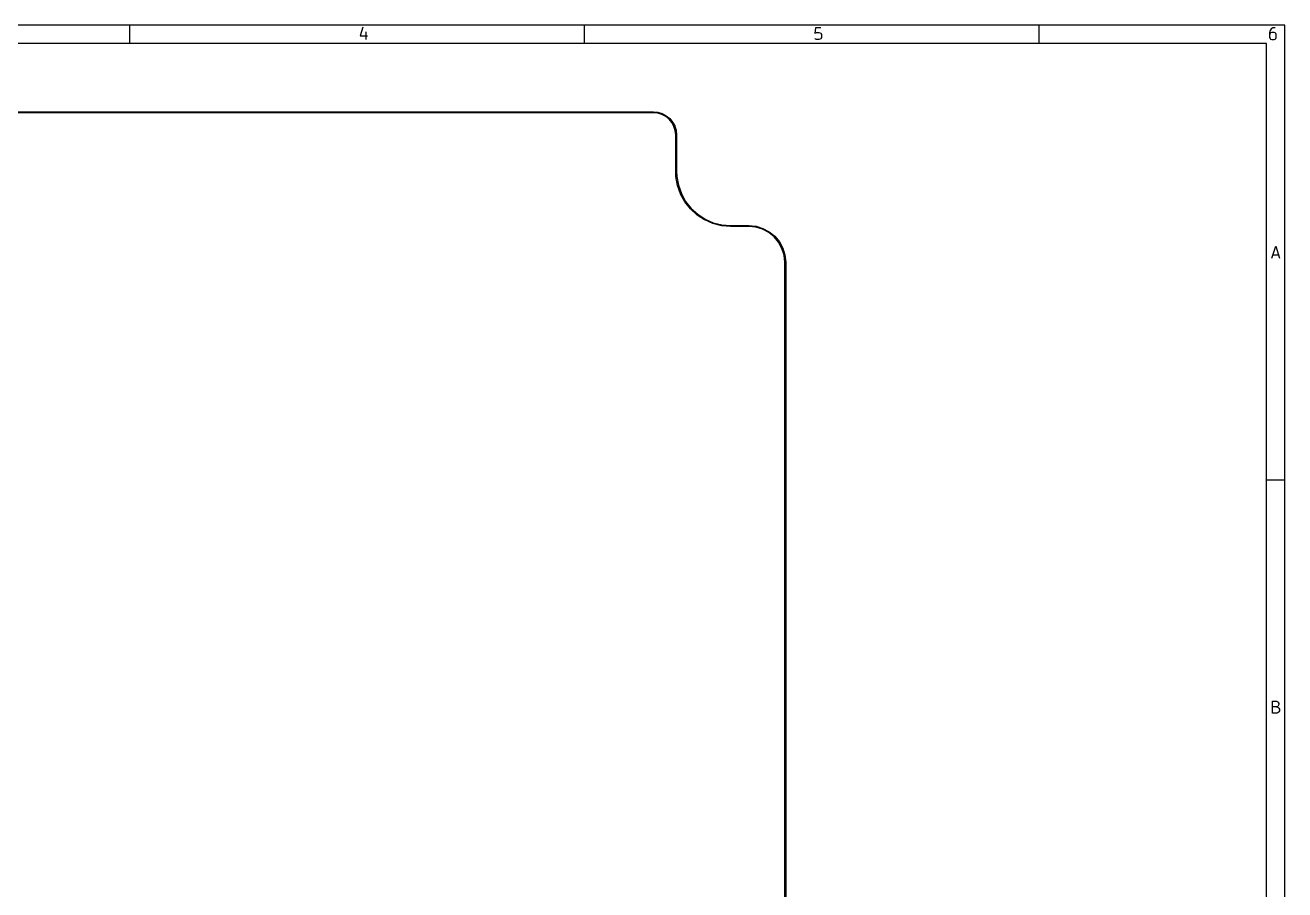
# Model space of a CAD drawing. Extents: x -66 to 211, y -177 to 13.
# Drawn here: x 72.9 to 211.4, y -81.9 to 13.1 of the extents above; entities that cross this region are included whole.
import ezdxf

# ---------------------------------------------------------------- set-up
doc = ezdxf.new("R2010")
doc.units = 0
doc.layers.add('BLACK', color=7, linetype='CONTINUOUS')

msp = doc.modelspace()

# ---------------------------------------------------------------- linework, layer by layer
at = {"layer": 'BLACK', "linetype": 'CONTINUOUS'}
for p, q in [((211.435, 13.0581), (-65.5675, 13.0581)), ((84.4325, 11.0581), (84.4325, 13.0581)), ((110.065, 12.8319), (109.755, 11.9034)), ((134.432, 11.0581), (134.432, 13.0581)), ((159.817, 12.77), (159.755, 12.151)), ((160.436, 12.77), (159.817, 12.77)), ((184.432, 11.0581), (184.432, 13.0581)), ((209.941, 12.6462), (209.817, 12.4605)), ((210.003, 12.7081), (209.941, 12.6462)), ((210.127, 12.77), (210.003, 12.7081)), ((210.374, 12.77), (210.127, 12.77)), ((211.435, -176.949), (211.435, 13.0581)), ((109.755, 11.9034), (110.56, 11.9034)), ((110.374, 12.3367), (110.374, 11.47)), ((159.755, 12.151), (159.817, 12.2129)), ((159.817, 11.5319), (159.755, 11.5938)), ((159.817, 12.2129), (159.941, 12.2748)), ((159.941, 11.47), (159.817, 11.5319)), ((159.941, 12.2748), (160.25, 12.2748)), ((160.25, 11.47), (159.941, 11.47)), ((160.25, 12.2748), (160.374, 12.2129)), ((160.374, 11.5319), (160.25, 11.47)), ((160.374, 12.2129), (160.436, 12.151)), ((160.436, 11.5938), (160.374, 11.5319)), ((160.436, 12.151), (160.498, 12.0272)), ((160.498, 11.7176), (160.436, 11.5938)), ((160.498, 12.0272), (160.498, 11.7176)), ((209.817, 12.4605), (209.755, 12.2129)), ((209.755, 12.2129), (209.755, 11.7176)), ((209.817, 12.151), (209.755, 12.0272)), ((209.755, 11.7176), (209.817, 11.5938)), ((209.879, 12.2129), (209.817, 12.151)), ((209.817, 11.5938), (209.879, 11.5319)), ((210.003, 12.2748), (209.879, 12.2129)), ((209.879, 11.5319), (210.003, 11.47)), ((210.25, 12.2748), (210.003, 12.2748)), ((210.003, 11.47), (210.25, 11.47)), ((210.374, 12.2129), (210.25, 12.2748)), ((210.25, 11.47), (210.374, 11.5319)), ((210.436, 12.151), (210.374, 12.2129)), ((210.374, 11.5319), (210.436, 11.5938)), ((210.498, 12.0272), (210.436, 12.151)), ((210.436, 11.5938), (210.498, 11.7176)), ((210.498, 11.7176), (210.498, 12.0272)), ((209.435, 11.0581), (-63.5675, 11.0581)), ((209.435, -174.949), (209.435, 11.0581)), ((142.004, 3.44175), (-0.99359, 3.44175)), ((-0.9929, 3.54175), (142.009, 3.54175)), ((142.483, 3.39486), (142.004, 3.44175)), ((142.009, 3.54175), (142.012, 3.54151)), ((142.012, 3.54151), (142.012, 3.54151)), ((142.012, 3.54151), (142.497, 3.4939)), ((142.94, 3.25667), (142.483, 3.39486)), ((142.497, 3.4939), (142.497, 3.4939)), ((142.497, 3.4939), (142.497, 3.4939)), ((142.497, 3.4939), (142.498, 3.49383)), ((142.498, 3.49383), (142.502, 3.4929)), ((142.502, 3.4929), (142.507, 3.49201)), ((142.507, 3.49201), (142.974, 3.35098)), ((143.362, 3.03221), (142.94, 3.25667)), ((142.974, 3.35098), (142.975, 3.35078)), ((142.975, 3.35078), (142.979, 3.34899)), ((142.979, 3.34899), (142.983, 3.34727)), ((142.983, 3.34727), (143.414, 3.11821)), ((143.733, 2.73003), (143.362, 3.03221)), ((143.414, 3.11821), (143.414, 3.1182)), ((143.414, 3.1182), (143.414, 3.11787)), ((143.414, 3.11787), (143.418, 3.11532)), ((143.418, 3.11532), (143.422, 3.1128)), ((143.422, 3.1128), (143.8, 2.80443)), ((143.8, 2.80443), (143.8, 2.80443)), ((143.8, 2.80443), (143.8, 2.80442)), ((143.8, 2.80442), (143.801, 2.80398)), ((143.801, 2.80398), (143.804, 2.8008)), ((143.804, 2.8008), (143.807, 2.79755)), ((143.807, 2.79755), (144.118, 2.42161)), ((144.038, 2.36164), (143.733, 2.73003)), ((144.265, 1.94107), (144.038, 2.36164)), ((144.118, 2.42161), (144.118, 2.42161)), ((144.118, 2.42161), (144.118, 2.4216)), ((144.118, 2.4216), (144.118, 2.42107)), ((144.118, 2.42107), (144.121, 2.4173)), ((144.121, 2.4173), (144.123, 2.41352)), ((144.123, 2.41352), (144.355, 1.98434)), ((144.407, 1.48435), (144.265, 1.94107)), ((144.355, 1.98434), (144.355, 1.98432)), ((144.355, 1.98432), (144.355, 1.98431)), ((144.355, 1.98431), (144.356, 1.98371)), ((144.356, 1.98371), (144.357, 1.97955)), ((144.357, 1.97955), (144.359, 1.97533)), ((144.359, 1.97533), (144.504, 1.50923)), ((144.457, 1.0065), (144.407, 1.48435)), ((144.504, 1.50923), (144.504, 1.50857)), ((144.504, 1.50857), (144.505, 1.50415)), ((144.505, 1.50415), (144.505, 1.49967)), ((144.505, 1.49967), (144.556, 1.01443)), ((144.457, 0.99158), (144.457, 1.0065)), ((144.457, 0.99156), (144.457, 0.99158)), ((144.457, -3.01069), (144.457, 0.99156)), ((144.556, 1.01443), (144.557, 1.01374)), ((144.557, 1.01374), (144.557, 1.01156)), ((144.557, 1.01156), (144.557, 1.00938)), ((144.557, 1.00938), (144.557, 0.99431)), ((144.557, 0.99431), (144.557, 0.9942)), ((144.557, 0.9942), (144.557, -3.00712)), ((144.457, -3.01181), (144.457, -3.01069)), ((144.483, -3.57525), (144.457, -3.01181)), ((144.484, -3.57784), (144.483, -3.57525)), ((144.484, -3.58046), (144.484, -3.57784)), ((144.484, -3.58166), (144.484, -3.58046)), ((144.657, -4.54969), (144.484, -3.58166)), ((144.557, -3.00712), (144.583, -3.56732)), ((144.583, -3.56732), (144.754, -4.52811)), ((144.658, -4.55307), (144.657, -4.54969)), ((144.658, -4.55645), (144.658, -4.55307)), ((144.659, -4.55761), (144.658, -4.55645)), ((144.987, -5.48447), (144.659, -4.55761)), ((144.754, -4.52811), (145.08, -5.44722)), ((144.988, -5.48767), (144.987, -5.48447)), ((144.99, -5.49087), (144.988, -5.48767)), ((144.99, -5.49194), (144.99, -5.49087)), ((144.99, -5.49195), (144.99, -5.49194)), ((144.99, -5.49196), (144.99, -5.49195)), ((145.466, -6.35276), (144.99, -5.49196)), ((145.08, -5.44722), (145.551, -6.30083)), ((145.467, -6.35568), (145.466, -6.35276)), ((145.469, -6.35862), (145.467, -6.35568)), ((145.47, -6.35958), (145.469, -6.35862)), ((146.079, -7.13122), (145.47, -6.35958)), ((145.551, -6.30083), (146.155, -7.06602)), ((146.082, -7.13379), (146.079, -7.13122)), ((146.084, -7.13638), (146.082, -7.13379)), ((146.085, -7.13722), (146.084, -7.13638)), ((146.812, -7.79896), (146.085, -7.13722)), ((146.155, -7.06602), (146.877, -7.72224)), ((146.815, -7.80109), (146.812, -7.79896)), ((146.818, -7.80329), (146.815, -7.80109)), ((146.819, -7.80396), (146.818, -7.80329)), ((147.644, -8.33805), (146.819, -7.80396)), ((146.877, -7.72224), (147.695, -8.25185)), ((147.695, -8.25185), (148.589, -8.64065)), ((147.647, -8.3397), (147.644, -8.33805)), ((147.65, -8.34142), (147.647, -8.3397)), ((147.652, -8.34192), (147.65, -8.34142)), ((148.553, -8.734), (147.652, -8.34192)), ((147.652, -8.34192), (147.652, -8.34192)), ((147.652, -8.34192), (147.652, -8.34192)), ((148.557, -8.73513), (148.553, -8.734)), ((148.56, -8.73632), (148.557, -8.73513)), ((148.561, -8.73664), (148.56, -8.73632)), ((149.515, -8.97617), (148.561, -8.73664)), ((148.589, -8.64065), (149.535, -8.87818)), ((149.518, -8.97674), (149.515, -8.97617)), ((149.522, -8.9774), (149.518, -8.97674)), ((149.523, -8.97751), (149.522, -8.9774)), ((150.503, -9.05806), (149.523, -8.97751)), ((149.535, -8.87818), (150.509, -8.95824)), ((150.504, -9.05824), (150.503, -9.05806)), ((152.504, -9.05824), (150.504, -9.05824)), ((150.509, -8.95824), (152.509, -8.95824)), ((153.274, -9.13371), (152.504, -9.05824)), ((152.509, -8.95824), (152.517, -8.95897)), ((152.517, -8.95897), (152.517, -8.95897)), ((152.517, -8.95897), (153.289, -9.03466)), ((154.012, -9.35651), (153.274, -9.13371)), ((153.289, -9.03466), (153.289, -9.03466)), ((153.289, -9.03466), (153.289, -9.03467)), ((153.289, -9.03467), (153.289, -9.03474)), ((153.289, -9.03474), (153.294, -9.03567)), ((153.294, -9.03567), (153.298, -9.03656)), ((153.298, -9.03656), (154.046, -9.2622)), ((154.693, -9.71841), (154.012, -9.35651)), ((154.046, -9.2622), (154.046, -9.2624)), ((154.046, -9.2624), (154.05, -9.26418)), ((154.05, -9.26418), (154.055, -9.26591)), ((154.055, -9.26591), (154.744, -9.63241)), ((154.744, -9.63241), (154.744, -9.63241)), ((154.744, -9.63241), (154.744, -9.63275)), ((154.744, -9.63275), (154.748, -9.6353)), ((154.748, -9.6353), (154.752, -9.63781)), ((154.752, -9.63781), (155.357, -10.1312)), ((155.29, -10.2056), (154.693, -9.71841)), ((155.781, -10.7996), (155.29, -10.2056)), ((155.357, -10.1312), (155.357, -10.1317)), ((155.357, -10.1317), (155.361, -10.1349)), ((155.361, -10.1349), (155.364, -10.1381)), ((155.364, -10.1381), (155.861, -10.7396)), ((156.148, -11.4777), (155.781, -10.7996)), ((155.861, -10.7396), (155.861, -10.7396)), ((155.861, -10.7396), (155.861, -10.7396)), ((155.861, -10.7396), (155.862, -10.7401)), ((155.862, -10.7401), (155.864, -10.7439)), ((155.864, -10.7439), (155.867, -10.7477)), ((155.867, -10.7477), (156.238, -11.4344)), ((156.376, -12.214), (156.148, -11.4777)), ((156.238, -11.4344), (156.238, -11.4344)), ((156.238, -11.4344), (156.238, -11.4344)), ((156.238, -11.4344), (156.239, -11.435)), ((156.239, -11.435), (156.24, -11.4392)), ((156.24, -11.4392), (156.242, -11.4434)), ((156.242, -11.4434), (156.473, -12.1891)), ((156.457, -12.983), (156.376, -12.214)), ((156.473, -12.1891), (156.473, -12.1898)), ((156.473, -12.1898), (156.474, -12.1942)), ((156.474, -12.1942), (156.475, -12.1987)), ((156.475, -12.1987), (156.556, -12.9751)), ((210.001, -12.53), (210.435, -11.23)), ((210.125, -12.1585), (210.744, -12.1585)), ((210.435, -11.23), (210.868, -12.53)), ((156.457, -13.0084), (156.457, -12.983)), ((156.457, -13.0085), (156.457, -13.0084)), ((156.457, -134.506), (156.457, -13.0085)), ((156.556, -12.9751), (156.557, -12.9758)), ((156.557, -12.9758), (156.556, -12.978)), ((156.556, -12.978), (156.557, -12.9801)), ((156.557, -12.9801), (156.557, -13.0057)), ((156.557, -13.0057), (156.557, -13.0058)), ((156.557, -13.0058), (156.557, -134.511)), ((211.435, -36.9419), (209.435, -36.9419)), ((210.094, -62.53), (210.094, -61.23)), ((210.094, -61.23), (210.528, -61.23)), ((210.528, -61.849), (210.094, -61.849)), ((210.528, -61.23), (210.651, -61.2919)), ((210.651, -61.7871), (210.528, -61.849)), ((210.528, -61.849), (210.713, -61.9109)), ((210.651, -61.2919), (210.713, -61.3538)), ((210.713, -61.7252), (210.651, -61.7871)), ((210.713, -61.3538), (210.775, -61.4776)), ((210.775, -61.6014), (210.713, -61.7252)), ((210.713, -61.9109), (210.775, -61.9728)), ((210.775, -61.4776), (210.775, -61.6014)), ((210.775, -61.9728), (210.837, -62.0966)), ((210.837, -62.2824), (210.775, -62.4062)), ((210.837, -62.0966), (210.837, -62.2824)), ((210.589, -62.53), (210.094, -62.53)), ((210.713, -62.4681), (210.589, -62.53)), ((210.775, -62.4062), (210.713, -62.4681))]:
    msp.add_line(p, q, dxfattribs=at)

doc.saveas('drawing.dxf')
